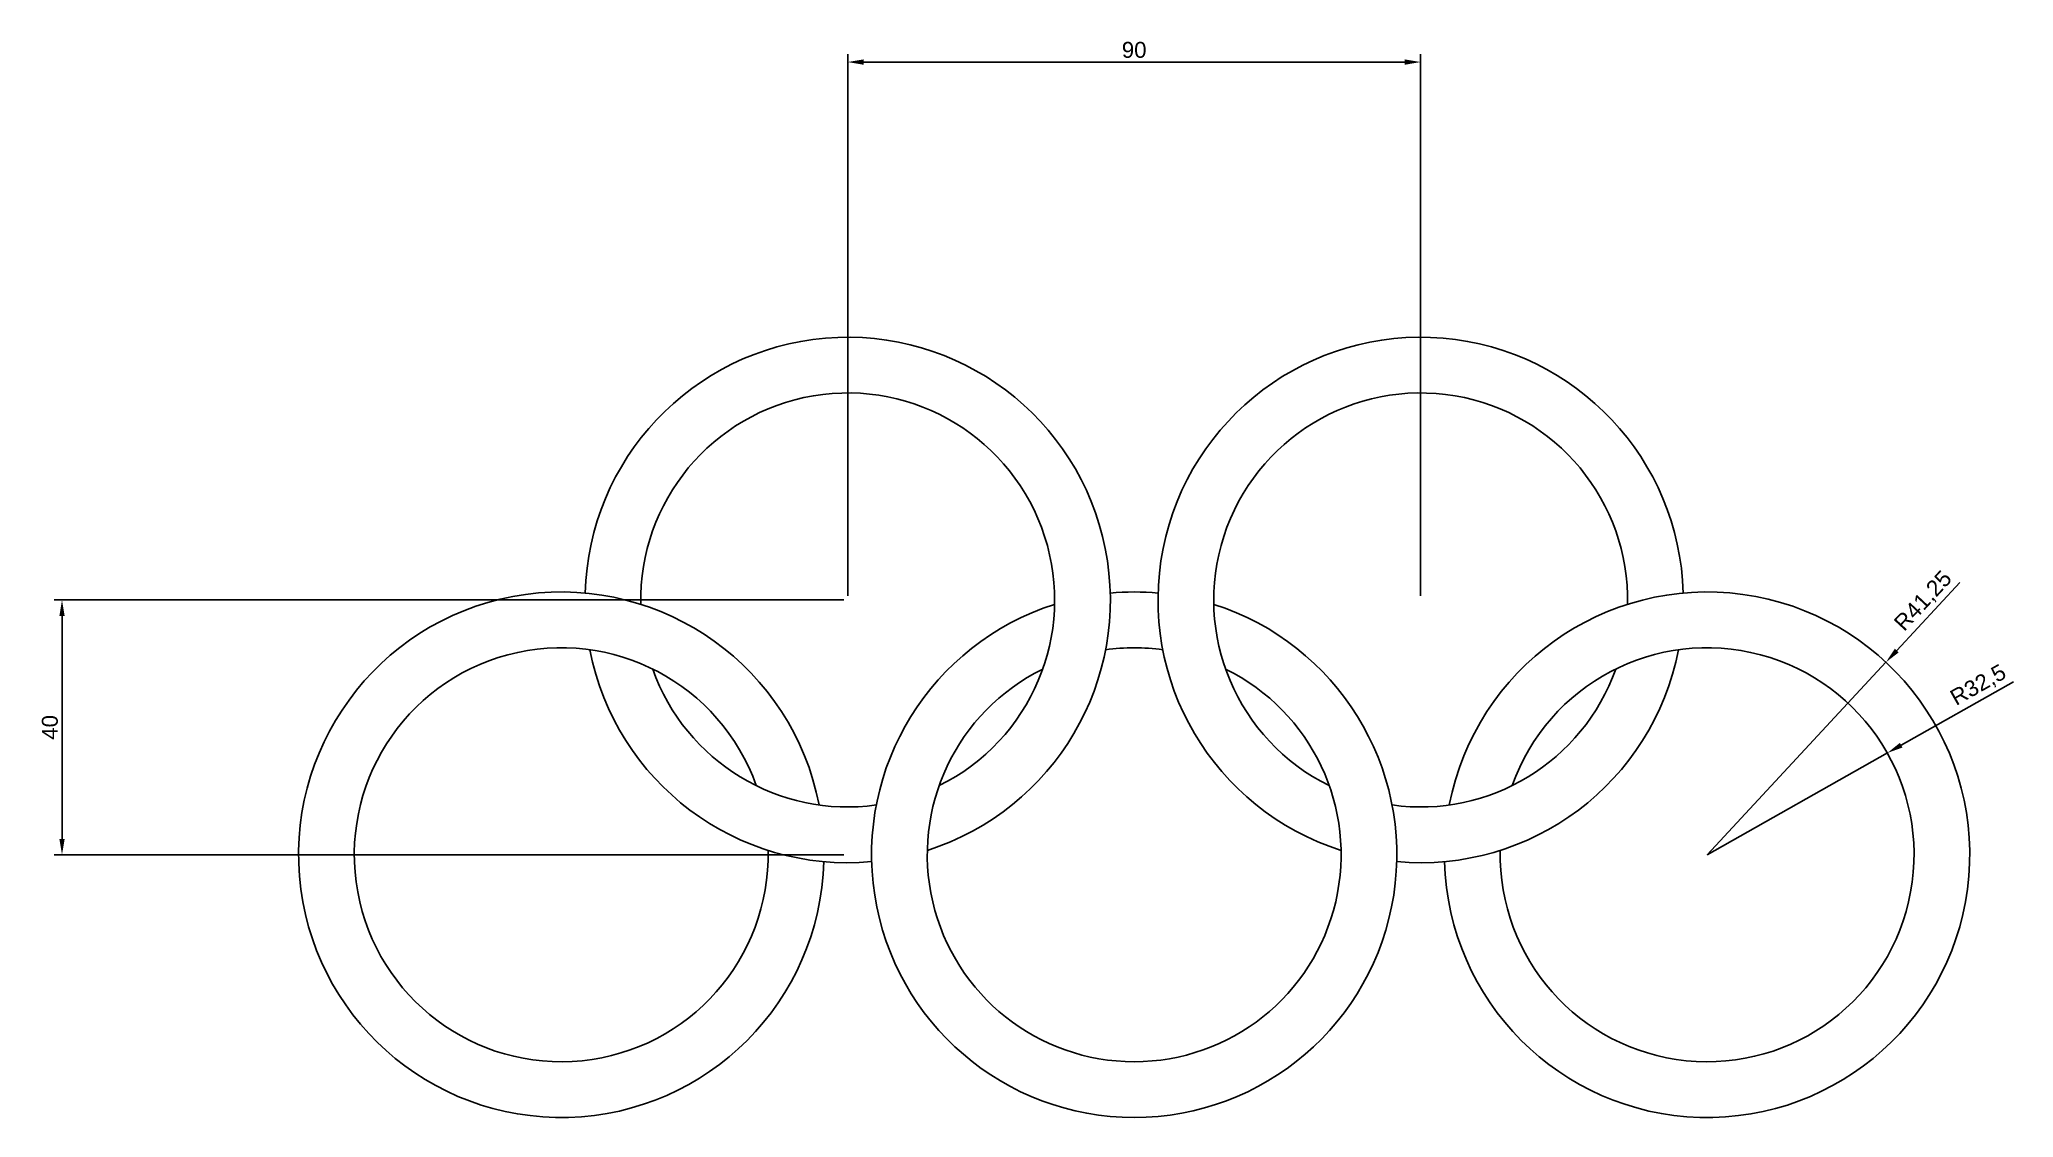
# Model space of a CAD drawing. Header units: millimetres. Extents: x 293 to 603, y 360 to 529.
import ezdxf

# ---------------------------------------------------------------- set-up
doc = ezdxf.new("R2010")
doc.units = ezdxf.units.MM
doc.layers.add('AUX', color=253, linetype='Continuous')
doc.styles.get("Standard").update_dxf_attribs({"font": 'arial.ttf'})
doc.dimstyles.new('ISO-25', dxfattribs={"dimtxt": 2.5, "dimasz": 2.5, "dimexe": 1.25, "dimexo": 0.625, "dimtad": 1, "dimtxsty": 'Standard', "dimcen": 2.5, "dimadec": 0, "dimazin": 0, "dimtfac": 1, "dimtmove": 0, "dimatfit": 3, "dimfxl": 1, "dimarcsym": 0})

# ---------------------------------------------------------------- blocks, each defined once
blk = doc.blocks.new('*D1')
at = {"layer": 'AUX', "color": 0, "lineweight": -2, "transparency": 16777216}
for p, q in [((419.22, 441.19), (295.17, 441.19)), ((296.42, 438.69), (296.42, 403.69)), ((419.22, 401.19), (295.17, 401.19))]:
    blk.add_line(p, q, dxfattribs=at)
at = {"layer": 'AUX', "color": 0, "transparency": 16777216}
for points in [[(296.01, 438.69), (296.84, 438.69), (296.42, 441.19)], [(296.01, 403.69), (296.84, 403.69), (296.42, 401.19)]]:
    blk.add_solid(points, dxfattribs=at)
at = {"layer": 'Defpoints', "color": 0, "transparency": 16777216}
for p in [(419.84, 441.19), (296.42, 401.19), (419.84, 401.19)]:
    blk.add_point(p, dxfattribs=at)
at = {"layer": 'AUX', "color": 0, "transparency": 16777216, "insert": (294.52, 421.19), "char_height": 2.5, "attachment_point": 5, "rotation": 90}
blk.add_mtext('40', dxfattribs=at)
blk = doc.blocks.new('*D2')
at = {"layer": 'AUX', "color": 0, "lineweight": -2, "transparency": 16777216}
for p, q in [((419.84, 441.82), (419.84, 526.89)), ((422.34, 525.64), (507.34, 525.64)), ((509.84, 441.82), (509.84, 526.89))]:
    blk.add_line(p, q, dxfattribs=at)
at = {"layer": 'AUX', "color": 0, "transparency": 16777216}
for points in [[(422.34, 526.06), (422.34, 525.22), (419.84, 525.64)], [(507.34, 526.06), (507.34, 525.22), (509.84, 525.64)]]:
    blk.add_solid(points, dxfattribs=at)
at = {"layer": 'Defpoints', "color": 0, "transparency": 16777216}
for p in [(509.84, 525.64), (419.84, 441.19), (509.84, 441.19)]:
    blk.add_point(p, dxfattribs=at)
at = {"layer": 'AUX', "color": 0, "transparency": 16777216, "insert": (464.84, 527.54), "char_height": 2.5, "attachment_point": 5}
blk.add_mtext('90', dxfattribs=at)
blk = doc.blocks.new('*D3')
at = {"layer": 'AUX', "color": 0, "lineweight": -2, "transparency": 16777216}
for p, q in [((594.56, 443.94), (584.62, 433.25)), ((554.84, 401.19), (582.92, 431.41))]:
    blk.add_line(p, q, dxfattribs=at)
at = {"layer": 'AUX', "color": 0, "transparency": 16777216}
blk.add_solid([(584.32, 433.53), (584.93, 432.96), (582.92, 431.41)], dxfattribs=at)
at = {"layer": 'Defpoints', "color": 0, "transparency": 16777216}
for p in [(582.92, 431.41), (554.84, 401.19)]:
    blk.add_point(p, dxfattribs=at)
at = {"layer": 'AUX', "color": 0, "transparency": 16777216, "insert": (588.88, 440.96), "char_height": 2.5, "attachment_point": 5, "rotation": 47.1035}
blk.add_mtext('R41,25', dxfattribs=at)
blk = doc.blocks.new('*D4')
at = {"layer": 'AUX', "color": 0, "lineweight": -2, "transparency": 16777216}
for p, q in [((602.97, 428.35), (585.32, 418.39)), ((554.84, 401.19), (583.15, 417.17))]:
    blk.add_line(p, q, dxfattribs=at)
at = {"layer": 'AUX', "color": 0, "transparency": 16777216}
blk.add_solid([(585.12, 418.76), (585.53, 418.03), (583.15, 417.17)], dxfattribs=at)
at = {"layer": 'Defpoints', "color": 0, "transparency": 16777216}
for p in [(583.15, 417.17), (554.84, 401.19)]:
    blk.add_point(p, dxfattribs=at)
at = {"layer": 'AUX', "color": 0, "transparency": 16777216, "insert": (597.5, 427.71), "char_height": 2.5, "attachment_point": 5, "rotation": 29.4331}
blk.add_mtext('R32,5', dxfattribs=at)

msp = doc.modelspace()

# ---------------------------------------------------------------- linework, layer by layer
for centre, radius, start, end in [((419.841, 441.195), 41.25, 287.65044, 178.50263), ((509.841, 441.195), 41.25, 1.49737, 252.34956), ((419.841, 441.195), 32.5, 296.2281, 181.21984), ((509.841, 441.195), 32.5, 358.78016, 243.7719), ((374.841, 401.195), 41.25, 10.91752, 358.5029), ((464.841, 401.195), 41.25, 107.65044, 72.34956), ((464.841, 401.195), 41.25, 84.76444, 95.23556), ((554.841, 401.195), 41.25, 181.49737, 169.08248), ((374.841, 401.195), 32.5, 19.49517, 1.20491), ((419.841, 441.195), 41.25, 190.91752, 275.23556), ((464.841, 401.195), 32.5, 82.04724, 97.95276), ((509.841, 441.195), 41.25, 264.76444, 349.08248), ((554.841, 401.195), 32.5, 178.78016, 160.50483), ((419.841, 441.195), 32.5, 199.49517, 277.95276), ((464.841, 401.195), 32.5, 116.2281, 63.7719), ((509.841, 441.195), 32.5, 262.04724, 340.50483)]:
    msp.add_arc(centre, radius, start, end)

# ---------------------------------------------------------------- dimensions: what is measured, and where the dimension line sits
at = {"layer": 'AUX'}
dim = msp.add_linear_dim(base=(509.841, 525.641), p1=(419.841, 441.195), p2=(509.841, 441.195), dimstyle='ISO-25', dxfattribs=at)
dim.commit()
dim.dimension.update_dxf_attribs({"geometry": '*D2', "text_midpoint": (464.841, 527.542)})
dim = msp.add_radius_dim(center=(554.841, 401.195), mpoint=(582.919, 431.414), dimstyle='ISO-25', dxfattribs=at)
dim.commit()
dim.dimension.update_dxf_attribs({"geometry": '*D3', "text_midpoint": (588.881, 440.956)})
dim = msp.add_linear_dim(base=(296.424, 401.195), p1=(419.841, 441.195), p2=(419.841, 401.195), angle=90, dimstyle='ISO-25', dxfattribs=at)
dim.commit()
dim.dimension.update_dxf_attribs({"geometry": '*D1', "text_midpoint": (294.523, 421.195)})
dim = msp.add_radius_dim(center=(554.841, 401.195), mpoint=(583.146, 417.166), dimstyle='ISO-25', dxfattribs=at)
dim.commit()
dim.dimension.update_dxf_attribs({"geometry": '*D4', "text_midpoint": (598.547, 425.855), "dimtype": 164})

doc.saveas('drawing.dxf')
